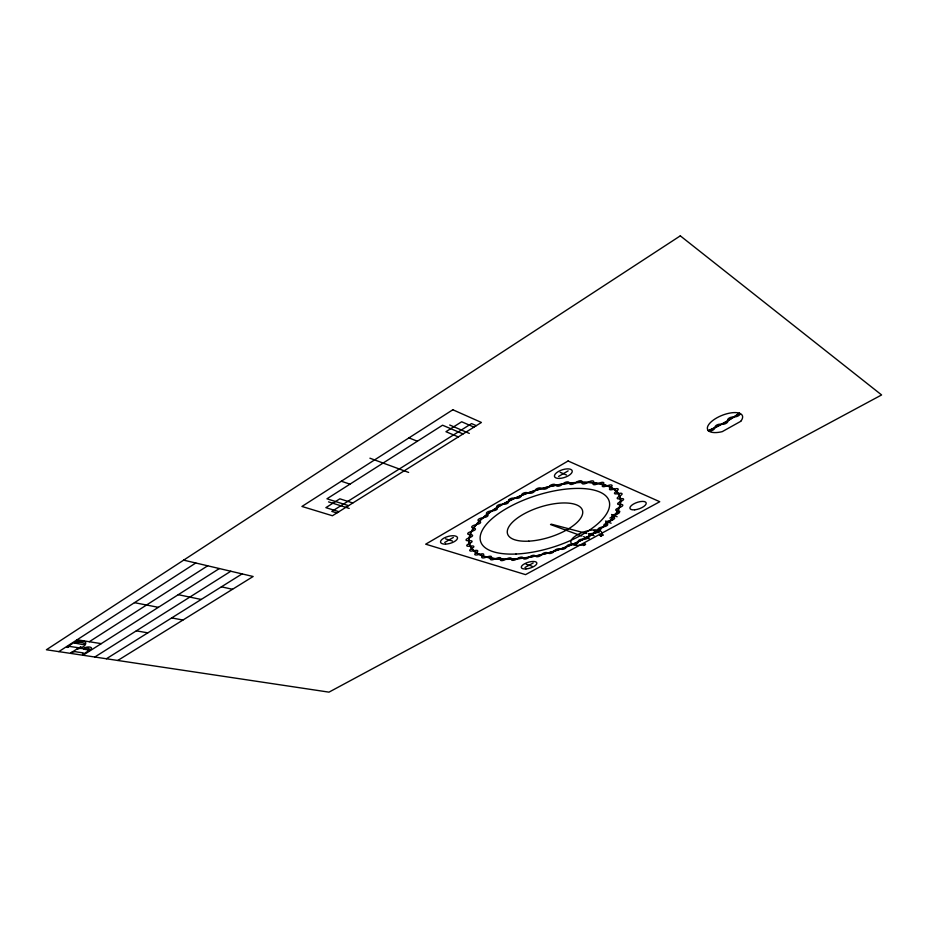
<?xml version="1.0" encoding="UTF-8"?>
<svg xmlns="http://www.w3.org/2000/svg" width="928" height="928" viewBox="0 0 928 928"><rect width="100%" height="100%" fill="white"/><g stroke="black" fill="none" stroke-linecap="round" stroke-linejoin="round"><path stroke-width="1.39" d="M71.038 652.674L71.433 652.372A13.688 5.081 -9 0 1 72.372 651.839L73.173 651.421A7.784 2.912 -8.7 0 0 73.474 651.259L77.859 648.428A4.768 1.786 -8.8 0 0 78.532 648.069L80.84 646.828M80.666 647.21L80.632 647.234A8.746 3.283 -9.1 0 0 80.423 647.419A7.076 2.656 -9.1 0 0 80.086 647.651L79.936 647.767M80.086 647.651L79.878 647.814A7.146 2.691 -8.8 0 1 79.541 648.046A3.062 1.148 -9 0 0 79.367 648.22L79.112 648.521A9.582 3.596 -8.8 0 1 78.346 648.892L77.152 649.09M77.662 648.579L78.776 647.779L69.38 646.387M87.893 651.27L90.376 649.565M83.195 653.474L83.242 652.883L77.407 652.048A4.628 1.728 -9 0 1 77.14 651.99L77.001 651.955A10.823 4.014 -8.8 0 0 76.096 651.792L74.275 651.584M82.499 653.915L83.81 653.88A11.403 4.246 -8.9 0 0 84.576 653.335L86.617 652.024A11.414 4.269 -8.9 0 0 87.534 651.502L87.684 651.421M58.812 651.618L195.773 562.994M89.285 641.735L207.675 565.802M83.01 655.249L219.356 568.551M69.229 646.468L68.556 646.897A6.508 2.448 -8.6 0 1 68.034 647.303M94.795 657.024L230.817 571.242M106.384 658.764L242.08 573.898M585.51 544.365L583.41 545.536L585.15 544.458L583.863 544.017L585.51 544.365A16.252 6.229 -18 0 1 571.022 540.804A16.252 6.229 -18 0 1 590.486 530.248A16.252 6.229 -18 0 1 600.938 536.001L603.258 534.911L601.054 535.827L599.848 535.34L600.938 536.001M117.786 660.469L253.135 576.497L183.651 560.141M444.732 542.439L453.34 537.451M558.575 476.435L568.145 470.89M609.893 518.079L618.837 513.172M524.97 567.484L533.206 562.983M603.942 524.54L612.782 519.703M592.052 534.087L600.764 529.331M586.983 537.057L595.648 532.336M582.111 540.05L590.73 535.352M67.895 647.373L66.874 647.361A2.471 0.928 -8.7 0 1 66.99 647.222A3.352 1.253 -8.8 0 1 67.408 646.874L67.953 646.538A49.88 18.989 -7.9 0 0 68.985 645.888L72.164 643.73A9.106 3.434 -8.9 0 1 77.036 641.677L78.648 641.387A6.74 2.54 -8.9 0 1 81.734 641.213C88.67 640.482 85.62 646.978 80.574 647.779A3.387 1.276 -8.9 0 1 80.284 647.93L79.286 648.382L83.044 648.637A7.296 2.726 -9.1 0 1 86.037 647.303L87.058 647.106A3.689 1.38 -9.1 0 1 89.076 647.002L89.494 647.036A5.174 1.937 -9.1 0 1 89.9 647.106A4.559 1.705 -9.1 0 1 91.35 647.802L91.489 648.069A5.846 2.192 -9.1 0 1 90.41 649.577M88.067 649.971L89.03 649.693A2.076 0.777 -9.1 0 0 89.378 649.171L89.216 648.881A4.141 1.543 -9.1 0 0 85.736 648.196A2.32 0.87 -9.1 0 0 83.972 648.788L83.938 648.811A2.622 0.986 -9.1 0 0 83.52 649.124M83.74 649.159L85.318 649.403A5.556 2.088 -9.1 0 0 86.084 649.565L86.246 649.588A7.401 2.761 -9 0 1 87.128 649.786A6.519 2.424 -9 0 1 87.661 649.89L87.766 649.913M77.117 639.775L101.245 643.649M136.312 630.843L147.819 632.85M171.692 617.909L182.955 620.043M134.467 602.666L158.363 607.33M178.246 594.686L201.202 599.453M221.421 586.821L232.534 589.28M551.186 524.134L586.693 533.484M336.887 512.964L331.83 511.409L471.552 423.586L476.284 425.662M338.917 511.688L325.879 507.651L339.845 498.812L352.814 502.988M328.535 501.886L349.206 508.416M445.568 538.855L452.458 541.036M526.141 564.305L531.999 566.161M348.545 505.656L326.958 498.8L442.552 425.21L463.084 433.933M341.318 481.226L349.972 484.149M369.912 458.2L408.645 472.433M550.501 524.529L581.949 536.071M583.596 536.674L589.21 538.739M588.503 533.646L594.094 535.734M593.607 530.654L599.175 532.765M605.566 521.026L611.123 523.23M408.958 437.877L417.368 441.241M611.564 514.495L617.132 516.757M458.328 436.914L445.95 431.706L461.68 421.764L473.964 427.124M449.709 425.012L469.301 433.399M560.118 472.282L566.567 475.043M71.096 652.79L73.672 651.885A2.39 0.893 -8.9 0 1 74.159 651.63M739.338 413.157A90.956 40.333 -21.5 0 1 708.238 430.65M727.749 419.688L727.726 421.567A3.213 1.346 -21.6 0 1 726.09 423.354A3.213 1.346 -21.6 0 1 722.958 424.247L719.699 424.224A3.086 1.288 -21.5 0 0 715.175 426.532L714.502 428.574A3.19 1.334 -21.3 0 1 712.46 430.325A3.19 1.334 -21.3 0 1 709.421 430.94L708.4 430.801A91.478 40.565 -21.5 0 0 739.604 413.262L739.871 413.83A3.248 1.357 -21.9 0 1 738.688 415.605A3.248 1.357 -21.9 0 1 735.544 416.765L731.925 417.113A3.109 1.299 -21.8 0 0 727.749 419.688M508.625 500.331L508.544 502.129A2.946 1.253 -17 0 1 504.461 504.264L500.981 504.345A3.051 1.288 -16.8 0 0 497.93 505.215A3.051 1.288 -16.8 0 0 496.782 506.781L497.396 508.37A2.923 1.23 -16.7 0 1 493.847 510.655L490.135 511.096A3.039 1.276 -16.6 0 0 487.212 512.175A3.039 1.276 -16.6 0 0 486.597 513.66L487.884 514.982A2.912 1.218 -16.5 0 1 484.984 517.36L481.168 518.114A3.016 1.264 -16.4 0 0 478.465 519.355A3.016 1.264 -16.4 0 0 478.396 520.724L480.298 521.756A2.888 1.206 -16.3 0 1 478.117 524.123L474.336 525.178A2.981 1.241 -16.2 0 0 471.923 526.536A2.981 1.241 -16.2 0 0 472.398 527.742L474.834 528.438A2.854 1.183 -16.1 0 1 473.442 530.735L469.812 532.022A2.958 1.218 -16.1 0 0 467.77 533.461A2.958 1.218 -16.1 0 0 468.744 534.458L471.633 534.83A2.83 1.16 -16.1 0 1 471.053 536.964L467.677 538.46A2.935 1.195 -16 0 0 466.065 539.922A2.935 1.195 -16 0 0 467.492 540.699L470.728 540.734A2.807 1.137 -16 0 1 470.948 542.66L467.932 544.295A2.9 1.172 -16 0 0 466.784 545.722A2.9 1.172 -16 0 0 468.617 546.256L472.085 545.977A2.784 1.114 -16 0 1 473.083 547.636L470.508 549.364A2.877 1.148 -16 0 0 469.835 550.722A2.877 1.148 -16 0 0 472.016 551.012L475.612 550.42A2.749 1.09 -16.1 0 1 477.328 551.766L475.264 553.529A2.854 1.125 -16.1 0 0 475.078 554.782A2.854 1.125 -16.1 0 0 477.526 554.816L481.133 553.958A2.726 1.079 -16.1 0 1 483.511 554.967L481.992 556.707A2.83 1.114 -16.2 0 0 482.293 557.821A2.83 1.114 -16.2 0 0 484.926 557.624L488.453 556.51A2.714 1.056 -16.3 0 1 491.411 557.16L490.46 558.83A2.807 1.09 -16.3 0 0 491.225 559.781A2.807 1.09 -16.3 0 0 493.974 559.34L497.327 558.03A2.691 1.044 -16.4 0 1 500.772 558.308L500.412 559.874A2.796 1.079 -16.5 0 0 501.596 560.616A2.796 1.079 -16.5 0 0 504.391 559.978L507.477 558.494A2.68 1.032 -16.6 0 1 511.305 558.412L511.525 559.816A2.772 1.067 -16.7 0 0 513.114 560.35A2.772 1.067 -16.7 0 0 515.864 559.514L518.624 557.914A2.668 1.021 -16.8 0 1 522.708 557.473L523.52 558.679A2.772 1.067 -16.9 0 0 525.445 558.992A2.772 1.067 -16.9 0 0 528.09 557.995L530.433 556.313A2.656 1.021 -17 0 1 534.69 555.524L536.048 556.51A2.761 1.056 -17.1 0 0 538.275 556.603A2.761 1.056 -17.1 0 0 540.734 555.454L542.625 553.749A2.656 1.021 -17.2 0 1 546.94 552.636L548.796 553.366A2.761 1.056 -17.3 0 0 551.255 553.227A2.761 1.056 -17.3 0 0 553.482 551.974L554.863 550.292A2.656 1.021 -17.5 0 1 559.12 548.877L561.44 549.33A2.772 1.056 -17.6 0 0 564.062 548.97A2.772 1.056 -17.6 0 0 566.01 547.648L566.834 546.024A2.668 1.021 -17.7 0 1 570.917 544.342L573.643 544.516A2.772 1.056 -17.8 0 0 576.381 543.936A2.772 1.056 -17.8 0 0 577.97 542.567L578.225 541.047A2.68 1.021 -17.9 0 1 582.042 539.156L585.104 539.04A2.796 1.067 -18 0 0 587.865 538.24A2.796 1.067 -18 0 0 589.071 536.871L588.735 535.502A2.691 1.032 -18.1 0 1 592.168 533.438L595.486 533.02A2.807 1.079 -18.2 0 0 598.224 532.034A2.807 1.079 -18.2 0 0 599.001 530.7L598.084 529.517A2.714 1.044 -18.3 0 1 601.031 527.336L604.534 526.628A2.83 1.09 -18.4 0 0 607.144 525.48A2.83 1.09 -18.4 0 0 607.469 524.204L605.972 523.253A2.726 1.056 -18.5 0 1 608.362 521.014L611.935 520.028A2.854 1.114 -18.6 0 0 614.359 518.729A2.854 1.114 -18.6 0 0 614.208 517.569L612.178 516.873A2.761 1.079 -18.7 0 1 613.918 514.646L617.468 513.381A2.877 1.125 -18.8 0 0 619.637 511.978A2.877 1.125 -18.8 0 0 618.999 510.968L616.482 510.562A2.784 1.09 -18.8 0 1 617.503 508.393L620.936 506.897A2.912 1.148 -18.9 0 0 622.769 505.424A2.912 1.148 -18.9 0 0 621.644 504.588L618.686 504.496A2.807 1.114 -18.9 0 1 618.941 502.466L622.154 500.772A2.935 1.172 -19 0 0 623.581 499.264A2.935 1.172 -19 0 0 622.015 498.638L618.698 498.87A2.83 1.137 -19 0 1 618.164 497.037L621.029 495.192A2.958 1.195 -19 0 0 622.015 493.684A2.958 1.195 -19 0 0 620.008 493.302L616.436 493.87A2.865 1.16 -19 0 1 615.102 492.292L617.526 490.344A2.993 1.218 -19 0 0 618.013 488.905A2.993 1.218 -19 0 0 615.647 488.778L611.912 489.671A2.888 1.183 -19 0 1 609.8 488.406L611.703 486.411A3.016 1.241 -18.9 0 0 611.668 485.077A3.016 1.241 -18.9 0 0 608.988 485.228L605.218 486.423A2.912 1.195 -18.9 0 1 602.376 485.53L603.676 483.558A3.039 1.253 -18.8 0 0 603.096 482.374A3.039 1.253 -18.8 0 0 600.207 482.792L596.518 484.265A2.923 1.218 -18.8 0 1 593.027 483.778L593.676 481.887A3.051 1.276 -18.7 0 0 592.551 480.901A3.051 1.276 -18.7 0 0 589.535 481.586L586.067 483.291A2.946 1.23 -18.6 0 1 582.03 483.244L581.984 481.493A3.074 1.288 -18.5 0 0 580.36 480.739A3.074 1.288 -18.5 0 0 577.32 481.678L574.188 483.558A2.958 1.241 -18.4 0 1 569.746 483.952L568.98 482.409A3.074 1.299 -18.2 0 0 566.915 481.922A3.074 1.299 -18.2 0 0 563.946 483.082L561.278 485.077A2.958 1.253 -18.1 0 1 556.58 485.901L555.13 484.625A3.086 1.311 -18 0 0 552.67 484.416A3.086 1.311 -18 0 0 549.898 485.75L547.787 487.803A2.97 1.264 -17.8 0 1 542.984 489.033L540.896 488.07A3.086 1.311 -17.7 0 0 538.136 488.151A3.086 1.311 -17.7 0 0 535.653 489.624L534.18 491.654A2.958 1.264 -17.5 0 1 529.459 493.244L526.802 492.617A3.074 1.311 -17.4 0 0 523.844 492.977A3.074 1.311 -17.4 0 0 521.733 494.543L520.944 496.48A2.958 1.253 -17.2 0 1 516.467 498.382L513.335 498.104A3.062 1.299 -17.1 0 0 510.284 498.742A3.062 1.299 -17.1 0 0 508.625 500.331M74.82 643.081L79.831 644.009A15.057 5.638 -8.8 0 1 81.003 644.241A16.286 6.09 -8.8 0 1 81.664 644.357L82.372 644.496A14.593 5.556 -9.1 0 0 82.986 644.6L84.367 644.461A2.39 0.905 -8.9 0 0 84.738 643.881L84.181 643.29A9.941 3.735 -8.8 0 0 81.444 642.512A9.268 3.492 -8.8 0 0 78.184 642.35A7.505 2.83 -8.8 0 0 77.407 642.385L75.713 642.663A1.902 0.719 -8.8 0 0 74.994 642.942L74.832 643.058M680.305 235.851L46.4 649.762L328.976 692.149L881.6 394.945L680.305 235.851M452.841 409.758L301.948 506.456L332.433 515.748L481.412 422.46L452.841 409.758M568.098 460.984L425.697 544.179L525.561 574.629L659.773 501.723L568.098 460.984M740.73 421.324L722.239 431.648A18.734 7.807 -21.6 0 1 707.948 425.882A18.734 7.807 -21.6 0 1 731.299 412.844A18.734 7.807 -21.6 0 1 740.73 421.324M515.272 558.992A79.042 31.854 -17.5 0 0 620.229 497.083A79.042 31.854 -17.5 0 0 498.986 506.282A79.042 31.854 -17.5 0 0 515.272 558.992M515.469 558.795A78.59 31.668 -17.5 0 0 619.8 497.222A78.59 31.668 -17.5 0 0 499.229 506.398A78.59 31.668 -17.5 0 0 515.469 558.795M559.584 478.419A9.292 3.99 -18.3 0 0 572.228 470.937A9.292 3.99 -18.3 0 0 558.238 471.586A9.292 3.99 -18.3 0 0 559.584 478.419M634.74 509.808A8.572 3.352 -19.2 0 0 646.19 502.918A8.572 3.352 -19.2 0 0 633.256 504.182A8.572 3.352 -19.2 0 0 634.74 509.808M525.967 568.934A8.097 3.062 -16.9 0 0 536.825 562.867A8.097 3.062 -16.9 0 0 524.436 563.853A8.097 3.062 -16.9 0 0 525.967 568.934M515.98 554.028A67.338 27.121 -17.5 0 0 609.51 502.756A67.338 27.121 -17.5 0 0 509.194 507.001A67.338 27.121 -17.5 0 0 515.98 554.028M528.809 541.152A39.254 15.799 -17.5 0 0 582.622 511.003A39.254 15.799 -17.5 0 0 523.589 514.135A39.254 15.799 -17.5 0 0 528.809 541.152M445.51 544.121A8.781 3.608 -15.6 0 0 457.492 537.614A8.781 3.608 -15.6 0 0 444.06 538.043A8.781 3.608 -15.6 0 0 445.51 544.121"/></g></svg>
